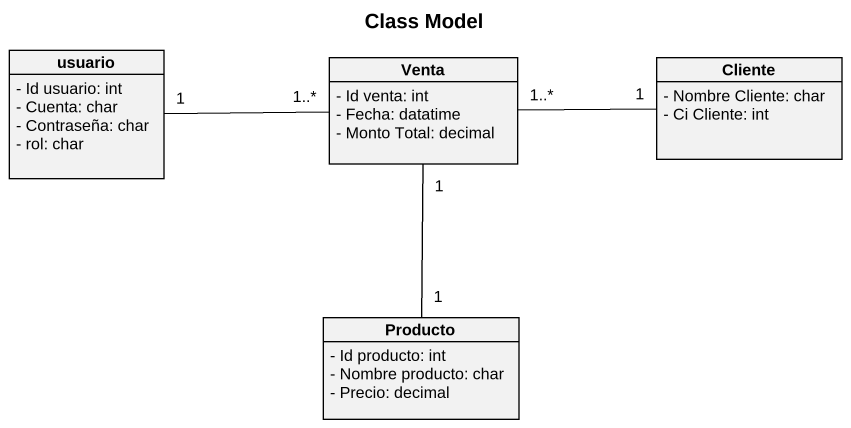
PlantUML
@startuml
title Class Model
hide circle
hide empty members
skinparam classAttributeIconSize 0
class usuario {
  - Id usuario: int
  - Cuenta: char
  - Contraseña: char
  - rol: char
}
class Venta {
  - Id venta: int
  - Fecha: datatime
  - Monto Total: decimal
}
class Cliente {
  - Nombre Cliente: char
  - Ci Cliente: int
}
class Producto {
  - Id producto: int
  - Nombre producto: char
  - Precio: decimal
}
usuario "1" -right- "1..*" Venta
Cliente "1" -left- "1..*" Venta
Producto "1" -up- "1" Venta
@enduml
